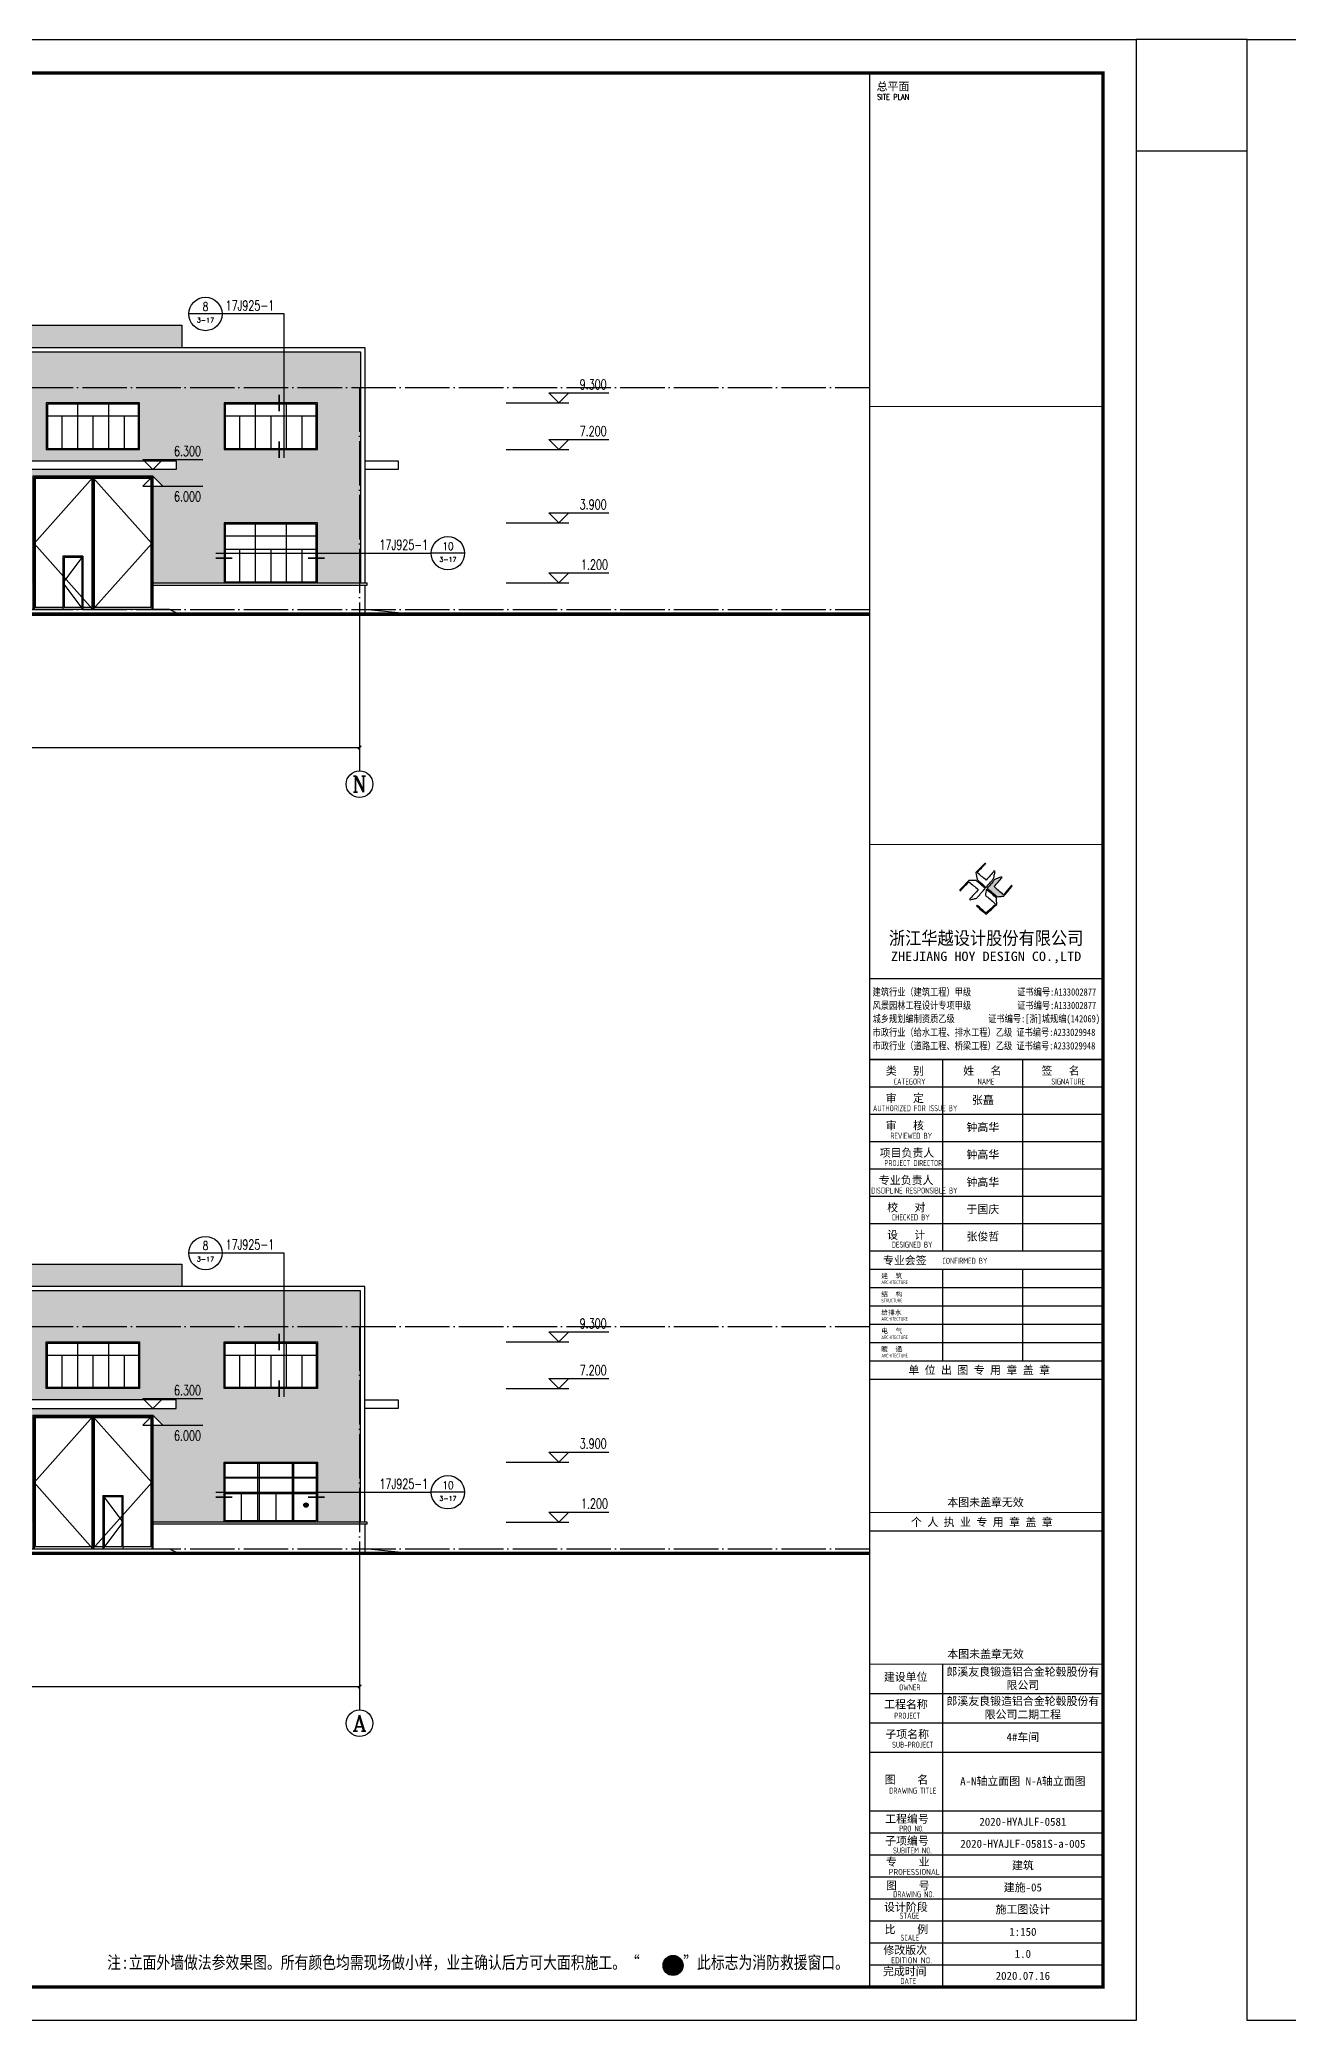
# Model space of a CAD drawing. Extents: x 14586673 to 15379323, y -344170 to -118775.
# Drawn here: x 15067673 to 15123873, y -270620 to -181520 of the extents above; entities that cross this region are included whole.
import ezdxf
from ezdxf.enums import TextEntityAlignment as Align

# ---------------------------------------------------------------- set-up
doc = ezdxf.new("R2010")
doc.units = 0
doc.header["$LTSCALE"] = 1000
doc.header["$MEASUREMENT"] = 0
doc.linetypes.add('DOTE', pattern=[2.42, 2, -0.2, 0.02, -0.2])
for name, color, linetype in [('AXIS', 3, 'Continuous'), ('AXIS_TEXT', 7, 'Continuous'), ('DIM_IDEN', 3, 'Continuous'), ('DOTE', 1, 'DOTE'), ('PUB_DIM', 3, 'Continuous'), ('PUB_TEXT', 7, 'Continuous'), ('PUB_TITLE', 4, 'Continuous'), ('TK', 4, 'Continuous'), ('WINDOW', 4, 'Continuous'), ('填充', 251, 'Continuous')]:
    doc.layers.add(name, color=color, linetype=linetype)
doc.styles.add('-宋体', font='', dxfattribs={"width": 0.8})
doc.styles.add('_TCH_AXIS', font='COMPLEX', dxfattribs={"bigfont": 'GBCBIG'})
doc.styles.add('_TCH_DIM', font='SIMPLEX', dxfattribs={"bigfont": 'GBCBIG'})
doc.styles.add('_TCH_DIM_T3', font='SIMPLEX', dxfattribs={"width": 0.705882, "bigfont": 'GBCBIG'})
doc.styles.add('_TCH_LABEL', font='COMPLEX', dxfattribs={"bigfont": 'GBCBIG'})
doc.styles.add('COMPLEX', font='COMPLEX')
doc.styles.add('HT', font='simhei.ttf', dxfattribs={"width": 0.8})
doc.styles.add('ROMANS', font='romans', dxfattribs={"width": 0.65, "height": 231.275})
doc.styles.add('TSSD_REIN', font='tssdeng.shx', dxfattribs={"width": 0.7, "bigfont": 'tssdchn.shx'})
doc.styles.add('图签宋体', font='', dxfattribs={"height": 300})
doc.styles.add('图签黑体', font='simhei.ttf', dxfattribs={"height": 550})
doc.styles.add('宋体', font='', dxfattribs={"width": 0.8})
doc.styles.get('-宋体').set_extended_font_data('SimSun')
doc.styles.get('图签宋体').set_extended_font_data('NSimSun')
doc.styles.get('宋体').set_extended_font_data('SimSun')
doc.dimstyles.new('_TCH_ARCH&&150', dxfattribs={"dimtxt": 446.25, "dimasz": 150, "dimexe": 375, "dimexo": 450, "dimgap": 189.375, "dimtad": 1, "dimdec": 0, "dimzin": 0, "dimdsep": 46, "dimtxsty": '_TCH_DIM_T3', "dimblk": 'ARCHTICK', "dimcen": 0.09, "dimclrt": 7, "dimazin": 2, "dimtfac": 1, "dimtdec": 0, "dimtix": 1, "dimtmove": 2, "dimatfit": 3, "dimfxl": 0, "dimtolj": 1, "dimtzin": 0, "dimarcsym": 0})

# ---------------------------------------------------------------- blocks, each defined once
blk = doc.blocks.new('222222')
blk.add_lwpolyline([(-4200, 0), (0, 0), (0, -2100), (-4200, -2100)], close=True)
at = {"layer": 'WINDOW'}
for p, q in [((-4150, -600), (-50, -600)), ((-3500, -600), (-3500, -2050)), ((-2800, -50), (-2800, -2050)), ((-2100, -600), (-2100, -2050)), ((-1400, -50), (-1400, -2050)), ((-700, -600), (-700, -2050))]:
    blk.add_line(p, q, dxfattribs=at)
blk.add_lwpolyline([(-4150, -50), (-50, -50), (-50, -2050), (-4150, -2050)], close=True, dxfattribs=at)
blk = doc.blocks.new('1111')
blk.add_lwpolyline([(-4200, 0), (0, 0), (0, -2700), (-4200, -2700)], close=True)
at = {"layer": 'WINDOW'}
for p, q in [((-4150, -600), (-50, -600)), ((-2800, -50), (-2800, -2650)), ((-1400, -50), (-1400, -2650)), ((-4150, -1200), (-50, -1200)), ((-3500, -1200), (-3500, -2650)), ((-2100, -1200), (-2100, -2650)), ((-700, -1200), (-700, -2650))]:
    blk.add_line(p, q, dxfattribs=at)
blk.add_lwpolyline([(-4150, -50), (-50, -50), (-50, -2650), (-4150, -2650)], close=True, dxfattribs=at)
blk = doc.blocks.new('A$C6FA958B4')
for p, q in [((-474, 38771), (4926, 38771)), ((-474, 38771), (-474, 32771)), ((4926, 38771), (4926, 32771))]:
    blk.add_line(p, q)
at = {"color": 4}
for p, q in [((-424, 38721), (4876, 38721)), ((-424, 38721), (-424, 32771)), ((-374, 38671), (2176, 38671)), ((-374, 38671), (-374, 32871)), ((2176, 38671), (2176, 32871)), ((2226, 38721), (2226, 32771)), ((2276, 38671), (2276, 35171)), ((2276, 38671), (4826, 38671)), ((4826, 38671), (4826, 32871)), ((4876, 38721), (4876, 32771)), ((2276, 35171), (2276, 32871)), ((2676, 35171), (3576, 35171)), ((2676, 35171), (2676, 32771)), ((2726, 35121), (3526, 35121)), ((2726, 35121), (2726, 32871)), ((3526, 35121), (3526, 32871)), ((3576, 35171), (3576, 32771)), ((-1224, 32771), (5676, 32771)), ((-374, 32871), (2176, 32871)), ((2276, 32871), (2676, 32871)), ((2726, 32871), (3226, 32871)), ((3226, 32871), (3526, 32871)), ((3576, 32871), (4826, 32871))]:
    blk.add_line(p, q, dxfattribs=at)
at = {"ltscale": 0.5}
blk.add_lwpolyline([(-1524, 39071), (5976, 39071), (5976, 39471), (-1524, 39471)], close=True, dxfattribs=at)
at = {"color": 4}
for points in [[(2226, 38721), (-424, 35746), (2226, 32771), (4876, 35746), (2226, 38721)], [(2676, 35171), (3576, 33971), (2676, 32771)]]:
    blk.add_lwpolyline(points, dxfattribs=at)
blk.add_lwpolyline([(-1524, 32621), (-1224, 32771), (5676, 32771), (5976, 32621)])
blk = doc.blocks.new('A$C053D6479')
at = {"layer": 'PUB_TITLE'}
h = blk.add_hatch(color=256, dxfattribs=at)
h.dxf.hatch_style = 1
edge = h.paths.add_edge_path()
edge.add_spline(control_points=[(1026, 827), (1105, 920), (1188, 1008), (1266, 1102)], knot_values=[13, 13, 13, 13, 14, 14, 14, 14], degree=3, periodic=0)
edge.add_spline(control_points=[(1266, 1102), (1258, 1111), (1249, 1119), (1239, 1116)], knot_values=[12, 12, 12, 12, 13, 13, 13, 13], degree=3, periodic=0)
edge.add_spline(control_points=[(1239, 1116), (1210, 1107), (1179, 1092), (1144, 1077)], knot_values=[11, 11, 11, 11, 12, 12, 12, 12], degree=3, periodic=0)
edge.add_spline(control_points=[(1144, 1077), (1109, 1063), (1069, 1053), (1047, 1038)], knot_values=[10, 10, 10, 10, 11, 11, 11, 11], degree=3, periodic=0)
edge.add_spline(control_points=[(1047, 1038), (1028, 1026), (1007, 992), (991, 972)], knot_values=[9, 9, 9, 9, 10, 10, 10, 10], degree=3, periodic=0)
edge.add_spline(control_points=[(991, 972), (942, 913), (899, 868), (849, 810)], knot_values=[8, 8, 8, 8, 9, 9, 9, 9], degree=3, periodic=0)
edge.add_spline(control_points=[(849, 810), (842, 801), (822, 776), (822, 775)], knot_values=[7, 7, 7, 7, 8, 8, 8, 8], degree=3, periodic=0)
edge.add_spline(control_points=[(822, 775), (823, 771), (848, 752), (859, 744)], knot_values=[6, 6, 6, 6, 7, 7, 7, 7], degree=3, periodic=0)
edge.add_spline(control_points=[(859, 744), (949, 670), (1035, 592), (1122, 521)], knot_values=[5, 5, 5, 5, 6, 6, 6, 6], degree=3, periodic=0)
edge.add_spline(control_points=[(1122, 521), (1153, 527), (1185, 530), (1217, 533)], knot_values=[4, 4, 4, 4, 5, 5, 5, 5], degree=3, periodic=0)
edge.add_spline(control_points=[(1217, 533), (1246, 535), (1293, 532), (1316, 542)], knot_values=[3, 3, 3, 3, 4, 4, 4, 4], degree=3, periodic=0)
edge.add_spline(control_points=[(1316, 542), (1327, 547), (1338, 565), (1349, 579)], knot_values=[2, 2, 2, 2, 3, 3, 3, 3], degree=3, periodic=0)
edge.add_spline(control_points=[(1349, 579), (1423, 670), (1507, 759), (1572, 848)], knot_values=[1, 1, 1, 1, 2, 2, 2, 2], degree=3, periodic=0)
edge.add_spline(control_points=[(1572, 848), (1564, 852), (1561, 861), (1551, 862)], knot_values=[0, 0, 0, 0, 1, 1, 1, 1], degree=3, periodic=0)
edge.add_spline(control_points=[(1551, 862), (1469, 769), (1393, 671), (1310, 579)], knot_values=[15, 15, 15, 15, 16, 16, 16, 16], degree=3, periodic=0)
edge.add_spline(control_points=[(1310, 579), (1216, 662), (1118, 742), (1026, 827)], knot_values=[14, 14, 14, 14, 15, 15, 15, 15], degree=3, periodic=0)
at = {"layer": 'TK'}
for points, knots in [([(1031, 1298), (1066, 1286), (1054, 1262), (1045, 1224), (1036, 1188), (1031, 1158), (1024, 1121), (1020, 1104), (1017, 1085), (1012, 1071), (1004, 1052), (976, 1026), (956, 1003), (906, 946), (866, 899), (814, 839), (806, 829), (789, 806), (787, 806), (777, 804), (728, 856), (719, 864), (651, 922), (580, 978), (514, 1036), (509, 1106), (488, 1176), (479, 1247), (570, 1343), (663, 1436), (758, 1526), (764, 1523), (768, 1518), (774, 1515), (693, 1422), (599, 1343), (520, 1249), (607, 1171), (698, 1096), (789, 1021), (874, 1109), (950, 1206), (1031, 1298)], [0, 0, 0, 0, 1, 1, 1, 2, 2, 2, 3, 3, 3, 4, 4, 4, 5, 5, 5, 6, 6, 6, 7, 7, 7, 8, 8, 8, 9, 9, 9, 10, 10, 10, 11, 11, 11, 12, 12, 12, 13, 13, 13, 14, 14, 14, 14]), ([(555, 949), (624, 891), (699, 833), (760, 773), (689, 691), (614, 604), (539, 517), (529, 505), (516, 487), (506, 482), (492, 475), (469, 472), (452, 467), (416, 456), (383, 448), (342, 438), (323, 433), (297, 422), (293, 440), (291, 452), (313, 470), (322, 480), (400, 566), (477, 652), (553, 736), (460, 815), (366, 894), (270, 970), (183, 883), (101, 791), (16, 703), (-18, 714), (9, 735), (28, 755), (103, 838), (192, 930), (266, 1005), (319, 1009), (387, 1005), (442, 1007), (456, 1008), (472, 1011), (485, 1007), (507, 1000), (534, 967), (555, 949)], [0, 0, 0, 0, 1, 1, 1, 2, 2, 2, 3, 3, 3, 4, 4, 4, 5, 5, 5, 6, 6, 6, 7, 7, 7, 8, 8, 8, 9, 9, 9, 10, 10, 10, 11, 11, 11, 12, 12, 12, 13, 13, 13, 14, 14, 14, 15, 15, 15, 15]), ([(1097, 490), (1100, 425), (1106, 361), (1107, 294), (1018, 207), (925, 121), (830, 33), (818, 21), (800, 0), (787, 0), (768, -1), (725, 49), (712, 60), (662, 103), (616, 143), (568, 186), (545, 207), (518, 224), (499, 250), (501, 259), (511, 261), (516, 267), (609, 192), (696, 111), (785, 33), (883, 118), (977, 208), (1070, 298), (992, 373), (892, 456), (803, 534), (791, 544), (768, 561), (766, 569), (761, 588), (776, 634), (780, 655), (785, 690), (788, 721), (795, 746), (897, 661), (998, 576), (1097, 490)], [0, 0, 0, 0, 1, 1, 1, 2, 2, 2, 3, 3, 3, 4, 4, 4, 5, 5, 5, 6, 6, 6, 7, 7, 7, 8, 8, 8, 9, 9, 9, 10, 10, 10, 11, 11, 11, 12, 12, 12, 13, 13, 13, 14, 14, 14, 14]), ([(1551, 862), (1561, 861), (1564, 852), (1572, 848), (1507, 759), (1423, 670), (1349, 579), (1338, 565), (1327, 547), (1316, 542), (1293, 532), (1246, 535), (1217, 533), (1185, 530), (1153, 527), (1122, 521), (1035, 592), (949, 670), (859, 744), (848, 752), (823, 771), (822, 775), (822, 776), (842, 801), (849, 810), (899, 868), (942, 913), (991, 972), (1007, 992), (1028, 1026), (1047, 1038), (1069, 1053), (1109, 1063), (1144, 1077), (1179, 1092), (1210, 1107), (1239, 1116), (1249, 1119), (1258, 1111), (1266, 1102), (1188, 1008), (1105, 920), (1026, 827), (1118, 742), (1216, 662), (1310, 579), (1393, 671), (1469, 769), (1551, 862)], [0, 0, 0, 0, 1, 1, 1, 2, 2, 2, 3, 3, 3, 4, 4, 4, 5, 5, 5, 6, 6, 6, 7, 7, 7, 8, 8, 8, 9, 9, 9, 10, 10, 10, 11, 11, 11, 12, 12, 12, 13, 13, 13, 14, 14, 14, 15, 15, 15, 16, 16, 16, 16])]:
    blk.add_open_spline(points, degree=3, knots=knots, dxfattribs=at)
blk = doc.blocks.new('GeYuanFrame_01458721', base_point=(20.09, 4.53))
at = {"layer": 'PUB_TITLE'}
for points in [[(1013.09, 235.33), (1013.09, 292.73)], [(1037.09, 235.33), (1037.09, 292.73)], [(1013.09, 202.33), (1013.09, 229.83)], [(1037.09, 202.33), (1037.09, 229.83)], [(1013.09, 14.53), (1013.09, 111.33)]]:
    blk.add_lwpolyline(points, dxfattribs=at)
at = {"layer": 'TK'}
for p, q in [((991.09, 316.93), (1061.09, 316.93)), ((991.09, 284.53), (1061.09, 284.53)), ((991.09, 276.33), (1061.09, 276.33)), ((991.09, 268.13), (1061.09, 268.13)), ((991.09, 259.93), (1061.09, 259.93)), ((991.09, 251.73), (1061.09, 251.73)), ((991.09, 243.53), (1061.09, 243.53)), ((991.09, 235.33), (1061.09, 235.33)), ((991.09, 235.33), (1061.09, 235.33)), ((991.09, 102.53), (1061.09, 102.53)), ((991.09, 93.73), (1061.09, 93.73)), ((991.09, 84.93), (1013.09, 84.93)), ((991.09, 84.93), (1061.09, 84.93)), ((991.09, 67.37), (1061.09, 67.37)), ((991.09, 67.33), (1061.09, 67.33)), ((991.09, 60.77), (1061.09, 60.77)), ((991.09, 54.17), (1061.09, 54.17)), ((991.09, 47.57), (1061.09, 47.57)), ((991.09, 40.97), (1061.09, 40.97)), ((991.09, 34.37), (1061.09, 34.37)), ((991.09, 27.77), (1061.09, 27.77)), ((991.09, 21.17), (1061.09, 21.17)), ((991.09, 14.53), (1061.09, 14.53))]:
    blk.add_line(p, q, dxfattribs=at)
blk.add_lwpolyline([(20.09, 4.53), (20.09, 598.53), (1071.09, 598.53), (1071.09, 4.53)], close=True, dxfattribs=at)
at = {"layer": 'TK', "const_width": 1}
blk.add_lwpolyline([(45.09, 588.53), (1061.09, 588.53), (1061.09, 14.53), (45.09, 14.53)], close=True, dxfattribs=at)
at = {"layer": 'TK'}
for points, const_width in [([(991.09, 588.53), (991.09, 14.53)], 0.4), ([(991.09, 488.5), (1061.09, 488.5)], 0.35), ([(991.09, 357.14), (1061.09, 357.14)], 0.35), ([(991.09, 292.73), (1061.09, 292.73)], 0.35), ([(991.09, 292.73), (1061.09, 292.73)], 0.35), ([(991.09, 235.33), (1061.09, 235.33)], 0.35), ([(991.09, 202.33), (1061.09, 202.33)], 0.35), ([(991.09, 156.83), (1061.09, 156.83)], 0.35), ([(991.09, 111.33), (1061.09, 111.33)], 0.35), ([(991.09, 67.37), (1061.09, 67.37)], 0.35)]:
    blk.add_lwpolyline(points, dxfattribs=dict(at, const_width=const_width))
for points in [[(991.09, 292.73), (1061.09, 292.73)], [(991.09, 235.33), (1061.09, 235.33)], [(991.09, 229.83), (1061.09, 229.83)], [(991.09, 224.33), (1061.09, 224.33)], [(991.09, 218.83), (1061.09, 218.83)], [(991.09, 213.33), (1061.09, 213.33)], [(991.09, 207.83), (1061.09, 207.83)], [(991.09, 202.33), (1061.09, 202.33)], [(991.09, 196.83), (1061.09, 196.83)], [(991.09, 151.33), (1061.09, 151.33)]]:
    blk.add_lwpolyline(points, dxfattribs=at)
at = {"layer": 'PUB_TITLE', "xscale": 0.01000000000021828, "yscale": 0.01000000000021828, "zscale": 0.01}
blk.add_blockref('A$C053D6479', (1018.19, 336.27), dxfattribs=at)
at = {"layer": 'TK', "style": '图签宋体'}
for s, height, p in [('总平面', 2.4, (993.23, 583.28)), ('类   别', 2.4, (995.97, 288.09)), ('姓   名', 2.4, (1019.2, 288.09)), ('签   名', 2.4, (1042.68, 288.09)), ('审   定', 2.4, (995.97, 279.89)), ('审   核', 2.4, (995.97, 271.69)), ('项目负责人', 2.4, (994.13, 263.49)), ('专业负责人', 2.4, (993.89, 255.29)), ('校   对', 2.4, (996.38, 247.09)), ('设   计', 2.4, (996.36, 238.89)), ('专业会签', 2.4, (995.12, 231.24)), ('建  筑', 1.44, (994.61, 227.11)), ('结  构', 1.44, (994.61, 221.61)), ('给排水', 1.44, (994.61, 216.11)), ('电  气', 1.44, (994.61, 210.61)), ('暖  通', 1.44, (994.61, 205.11)), ('单 位 出 图 专 用 章 盖 章', 2.4, (1002.72, 198.35)), ('本图未盖章无效', 2.4, (1014.43, 158.7)), ('个 人 执 业 专 用 章 盖 章', 2.4, (1003.52, 152.77)), ('本图未盖章无效', 2.4, (1014.43, 113.2)), ('建设单位', 2.4, (995.39, 106.33)), ('工程名称', 2.4, (995.47, 98.12)), ('子项名称', 2.4, (995.85, 89.14)), ('图    名', 2.4, (995.63, 75.5)), ('工程编号', 2.4, (995.77, 63.77)), ('子项编号', 2.4, (995.77, 57.19)), ('专    业', 2.4, (996.01, 50.88)), ('图    号', 2.4, (996.02, 43.77)), ('设计阶段', 2.4, (995.45, 37.32)), ('比    例', 2.4, (995.59, 30.63)), ('修改版次', 2.4, (995.24, 24.41)), ('完成时间', 2.4, (995.11, 18.02))]:
    blk.add_text(s, height=height, dxfattribs=at).set_placement(p)
at = {"layer": 'TK'}
for s, height, style, width, p in [('SITE PLAN', 1.697, 'ROMANS', 0.76, (993.35, 580.49)), ('建筑行业（建筑工程）甲级           证书编号:A133002877', 2.2, '-宋体', 0.8, (992, 311.83)), ('风景园林工程设计专项甲级           证书编号:A133002877', 2.2, '-宋体', 0.8, (992, 307.81)), ('城乡规划编制资质乙级        证书编号:[浙]城规编(142069)', 2.2, '-宋体', 0.8, (992, 303.82)), ('市政行业（给水工程、排水工程）乙级 证书编号:A233029948', 2.2, '-宋体', 0.8, (992, 299.74)), ('市政行业（道路工程、桥梁工程）乙级 证书编号:A233029948', 2.2, '-宋体', 0.8, (992, 295.69)), ('CATEGORY', 1.8, 'TSSD_REIN', 0.7, (998.32, 285.17)), ('NAME', 1.8, 'TSSD_REIN', 0.7, (1023.51, 285.17)), ('SIGNATURE', 1.8, 'TSSD_REIN', 0.7, (1045.66, 285.17)), ('AUTHORIZED FOR ISSUE BY', 1.8, 'TSSD_REIN', 0.7, (992.12, 277.17)), ('REVIEWED BY', 1.8, 'TSSD_REIN', 0.7, (997.36, 268.91)), ('PROJECT DIRECTOR', 1.8, 'TSSD_REIN', 0.7, (995.55, 260.74)), ('DISCIPLINE RESPONSIBLE BY', 1.8, 'TSSD_REIN', 0.7, (991.57, 252.48)), ('CHECKED BY', 1.8, 'TSSD_REIN', 0.7, (997.75, 244.44)), ('DESIGNED BY', 1.8, 'TSSD_REIN', 0.7, (997.76, 236.27)), ('CONFIRMED BY', 1.8, 'TSSD_REIN', 0.7, (1012.94, 231.42)), ('ARCHITECTURE', 1.08, 'TSSD_REIN', 0.7, (994.65, 225.34)), ('STRUCTURE', 1.08, 'TSSD_REIN', 0.7, (994.65, 219.84)), ('ARCHITECTURE', 1.08, 'TSSD_REIN', 0.7, (994.65, 214.34)), ('ARCHITECTURE', 1.08, 'TSSD_REIN', 0.7, (994.65, 208.84)), ('ARCHITECTURE', 1.08, 'TSSD_REIN', 0.7, (994.65, 203.34)), ('OWNER', 1.8, 'TSSD_REIN', 0.7, (999.98, 103.48)), ('PROJECT', 1.8, 'TSSD_REIN', 0.7, (998.52, 95.02)), ('SUB-PROJECT', 1.8, 'TSSD_REIN', 0.7, (997.86, 86.3)), ('DRAWING TITLE', 1.8, 'TSSD_REIN', 0.7, (996.97, 72.53)), ('PRO N0.', 1.8, 'TSSD_REIN', 0.7, (1000.01, 61.15)), ('SUBITEM NO.', 1.8, 'TSSD_REIN', 0.7, (998.15, 54.58)), ('PROFESSIONAL', 1.8, 'TSSD_REIN', 0.8, (996.88, 48.15)), ('DRAWING NO.', 1.8, 'TSSD_REIN', 0.7, (998.19, 41.45)), ('STAGE', 1.8, 'TSSD_REIN', 0.7, (1000.09, 35.03)), ('SCALE', 1.8, 'TSSD_REIN', 0.7, (1000.38, 28.42)), ('EDITION NO.', 1.8, 'TSSD_REIN', 0.8, (997.53, 21.64)), ('DATE', 1.8, 'TSSD_REIN', 0.7, (1000.33, 15.45))]:
    blk.add_text(s, height=height, dxfattribs=dict(at, style=style, width=width)).set_placement(p)
for s, height, style, width, p in [('浙江华越设计股份有限公司', 3.96, 'HT', 0.9, (1026.07, 329.16)), ('ZHEJIANG HOY DESIGN CO.,LTD', 2.8, '图签黑体', 1.11, (1026.06, 323.29))]:
    blk.add_text(s, height=height, dxfattribs=dict(at, style=style, width=width)).set_placement(p, align=Align.MIDDLE)
at = {"layer": 'TK', "char_height": 2.4, "attachment_point": 5, "style": '图签宋体'}
for s, insert, width in [('张矗', (1025.09, 280.4), 24), ('钟高华', (1025.09, 272.23), 24), ('钟高华', (1025.09, 264.03), 24), ('钟高华', (1025.09, 255.76), 24), ('于国庆', (1025.09, 247.63), 24), ('张俊哲', (1025.09, 239.43), 24), ('郎溪友良锻造铝合金轮毂股份有限公司', (1037.09, 106.93), 48), ('郎溪友良锻造铝合金轮毂股份有限公司二期工程', (1037.09, 98.13), 48), ('4#车间', (1037.09, 89.33), 48), ('A-N轴立面图 N-A轴立面图', (1037.09, 76.13), 48), ('2020-HYAJLF-0581', (1037.09, 64.07), 48), ('2020-HYAJLF-0581S-a-005', (1037.09, 57.47), 48), ('建筑', (1037.09, 50.87), 48), ('建施-05', (1037.09, 44.27), 48), ('施工图设计', (1037.09, 37.67), 48), ('1:150', (1037.09, 31.07), 48), ('1.0', (1037.09, 24.47), 48), ('2020.07.16', (1037.09, 17.88), 48)]:
    blk.add_mtext(s, dxfattribs=dict(at, insert=insert, width=width))
blk = doc.blocks.new('GeYuanFrame_66566547', base_point=(20.09, 4.53))
at = {"layer": 'TK'}
blk.add_lwpolyline([(20.09, 4.53), (20.09, 598.53), (861.09, 598.53), (861.09, 4.53)], close=True, dxfattribs=at)
blk = doc.blocks.new('_AXISO')
blk.add_circle((0, 0), 0.5)
at = {"layer": 'AXIS_TEXT', "style": 'COMPLEX', "width": 1.041667}
blk.add_attdef('A', text='', height=0.56, dxfattribs=at).set_placement((-0.25, -0.28), (0.25, -0.28), align=Align.FIT)
blk = doc.blocks.new('_ArchTick')
at = {"color": 0, "linetype": 'ByBlock', "const_width": 0.4}
blk.add_lwpolyline([(-0.5, -0.5), (0.5, 0.5)], dxfattribs=at)
blk = doc.blocks.new('*D79')
at = {"layer": 'AXIS', "color": 0, "lineweight": -2}
for p, q in [((14986073, -208863), (14986073, -213738)), ((15082073, -208863), (15082073, -213738)), ((14986073, -213363), (15082073, -213363))]:
    blk.add_line(p, q, dxfattribs=at)
at = {"layer": 'Defpoints', "color": 0}
for p in [(14986073, -208413), (15082073, -208413), (15082073, -213363)]:
    blk.add_point(p, dxfattribs=at)
at = {"layer": 'AXIS', "color": 0, "lineweight": -2, "xscale": 150, "yscale": 150, "zscale": 150, "rotation": 180}
blk.add_blockref('_ArchTick', (14986073, -213363), dxfattribs=at)
at = {"layer": 'AXIS', "color": 0, "lineweight": -2, "xscale": 150, "yscale": 150, "zscale": 150}
blk.add_blockref('_ArchTick', (15082073, -213363), dxfattribs=at)
at = {"layer": 'AXIS', "color": 7, "insert": (15034073, -212950), "char_height": 446.2, "attachment_point": 5, "style": '_TCH_DIM_T3'}
blk.add_mtext('\\A1;96000', dxfattribs=at)
blk = doc.blocks.new('*D106')
at = {"layer": 'AXIS', "color": 0, "lineweight": -2}
for p, q in [((14986073, -251103), (14986073, -255978)), ((15082073, -251103), (15082073, -255978)), ((14986073, -255603), (15082073, -255603))]:
    blk.add_line(p, q, dxfattribs=at)
at = {"layer": 'Defpoints', "color": 0}
for p in [(14986073, -250653), (15082073, -250653), (15082073, -255603)]:
    blk.add_point(p, dxfattribs=at)
at = {"layer": 'AXIS', "color": 0, "lineweight": -2, "xscale": 150, "yscale": 150, "zscale": 150, "rotation": 180}
blk.add_blockref('_ArchTick', (14986073, -255603), dxfattribs=at)
at = {"layer": 'AXIS', "color": 0, "lineweight": -2, "xscale": 150, "yscale": 150, "zscale": 150}
blk.add_blockref('_ArchTick', (15082073, -255603), dxfattribs=at)
at = {"layer": 'AXIS', "color": 7, "insert": (15034073, -255191), "char_height": 446.2, "attachment_point": 5, "style": '_TCH_DIM_T3'}
blk.add_mtext('\\A1;96000', dxfattribs=at)

msp = doc.modelspace()

# ---------------------------------------------------------------- hatches: boundary and pattern name
for points in [[(15079760.1, -247440.9, 1), (15079560.1, -247440.9, 1)], [(15095730.6, -268149.3, 1), (15096630.6, -268149.3, 1)]]:
    msp.add_hatch(color=1).paths.add_polyline_path(points)
at = {"layer": '填充'}
h = msp.add_hatch(dxfattribs=at)
h.set_pattern_fill('ANSI33,_O', color=251, scale=200, angle=45)
h.set_pattern_definition([(90, (15081495.66, -205258.26), (-635, 6e-14), []), (90, (15081813.16, -204940.76), (-635, 6e-14), [317.5, -158.75])])
h.paths.add_polyline_path([(15082072.6, -204626.1), (15080172.6, -204626.1), (15080172.6, -205962.6), (15082072.6, -205962.6)], flags=17)
h.paths.add_polyline_path([(15082112.6, -204626.1), (15082072.6, -204626.1), (15082072.6, -205962.6), (15082112.6, -205962.6)], flags=17)
h.paths.add_polyline_path([(15082112.6, -195562.6), (15078680, -195562.6), (15078680, -197862.6), (15080172.6, -197862.6), (15080172.6, -199962.6), (15075972.6, -199962.6), (15075972.6, -197862.6), (15078680, -197862.6), (15078680, -195562.6), (14986032.6, -195562.6), (14986032.6, -205962.6), (14987972.6, -205962.6), (14987972.6, -203262.6), (14992172.6, -203262.6), (14992172.6, -205962.6), (14995372.6, -205962.6), (14995372.6, -201162.6), (15000772.6, -201162.6), (15001222.6, -201612.6), (15000772.6, -201612.6), (15000772.6, -205962.6), (15003972.6, -205962.6), (15003972.6, -203262.6), (15008172.6, -203262.6), (15008172.6, -205962.6), (15011972.6, -205962.6), (15011972.6, -203262.6), (15016172.6, -203262.6), (15016172.6, -205962.6), (15019972.6, -205962.6), (15019972.6, -203262.6), (15024172.6, -203262.6), (15024172.6, -205962.6), (15027372.6, -205962.6), (15027372.6, -201162.6), (15032772.6, -201162.6), (15033222.6, -201612.6), (15032772.6, -201612.6), (15032772.6, -205962.6), (15035972.6, -205962.6), (15035972.6, -203262.6), (15040172.6, -203262.6), (15040172.6, -205962.6), (15043972.6, -205962.6), (15043972.6, -203262.6), (15048172.6, -203262.6), (15048172.6, -205962.6), (15051972.6, -205962.6), (15051972.6, -203262.6), (15056172.6, -203262.6), (15056172.6, -205962.6), (15059972.6, -205962.6), (15059972.6, -203262.6), (15064172.6, -203262.6), (15064172.6, -205962.6), (15067372.6, -205962.6), (15067372.6, -201162.6), (15072772.6, -201162.6), (15073222.6, -201612.6), (15072772.6, -201612.6), (15072772.6, -205962.6), (15075972.6, -205962.6), (15075972.6, -203262.6), (15080172.6, -203262.6), (15080172.6, -204626.1), (15082112.6, -204626.1)])
h.paths.add_polyline_path([(15040172.6, -199962.6), (15035972.6, -199962.6), (15035972.6, -197862.6), (15040172.6, -197862.6)], flags=16)
h.paths.add_polyline_path([(15040122.6, -199912.6), (15036022.6, -199912.6), (15036022.6, -197912.6), (15040122.6, -197912.6)], flags=0)
h.paths.add_polyline_path([(15041680.6, -197792.6, -1), (15041680.6, -197732.6, -1)], flags=16)
h.paths.add_polyline_path([(15043972.6, -199962.6), (15043972.6, -197862.6), (15048172.6, -197862.6), (15048172.6, -199962.6)], flags=16)
h.paths.add_polyline_path([(15044022.6, -199912.6), (15044022.6, -197912.6), (15048122.6, -197912.6), (15048122.6, -199912.6)], flags=0)
h.paths.add_polyline_path([(15033222.6, -200412.6), (15033172.6, -200462.6), (15033822.6, -200462.6), (15033822.6, -200862.6), (15026322.6, -200862.6), (15026322.6, -200462.6), (15032372.6, -200462.6), (15032322.6, -200412.6)], flags=16)
h.paths.add_polyline_path([(15032172.6, -199962.6), (15027972.6, -199962.6), (15027972.6, -197862.6), (15032172.6, -197862.6)], flags=16)
h.paths.add_polyline_path([(15032122.6, -199912.6), (15028022.6, -199912.6), (15028022.6, -197912.6), (15032122.6, -197912.6)], flags=0)
h.paths.add_polyline_path([(15051972.6, -199962.6), (15051972.6, -197862.6), (15056172.6, -197862.6), (15056172.6, -199962.6)], flags=16)
h.paths.add_polyline_path([(15052022.6, -199912.6), (15052022.6, -197912.6), (15056122.6, -197912.6), (15056122.6, -199912.6)], flags=0)
h.paths.add_polyline_path([(15024172.6, -199962.6), (15019972.6, -199962.6), (15019972.6, -197862.6), (15024172.6, -197862.6)], flags=16)
h.paths.add_polyline_path([(15024122.6, -199912.6), (15020022.6, -199912.6), (15020022.6, -197912.6), (15024122.6, -197912.6)], flags=0)
h.paths.add_polyline_path([(15059972.6, -199962.6), (15059972.6, -197862.6), (15064172.6, -197862.6), (15064172.6, -199962.6)], flags=16)
h.paths.add_polyline_path([(15060022.6, -199912.6), (15060022.6, -197912.6), (15064122.6, -197912.6), (15064122.6, -199912.6)], flags=0)
h.paths.add_polyline_path([(15016172.6, -199962.6), (15011972.6, -199962.6), (15011972.6, -197862.6), (15016172.6, -197862.6)], flags=16)
h.paths.add_polyline_path([(15016122.6, -199912.6), (15012022.6, -199912.6), (15012022.6, -197912.6), (15016122.6, -197912.6)], flags=0)
h.paths.add_polyline_path([(15066322.6, -200862.6), (15066322.6, -200462.6), (15072372.6, -200462.6), (15072322.6, -200412.6), (15073222.6, -200412.6), (15073172.6, -200462.6), (15073822.6, -200462.6), (15073822.6, -200862.6)], flags=16)
h.paths.add_polyline_path([(15067972.6, -199962.6), (15067972.6, -197862.6), (15072172.6, -197862.6), (15072172.6, -199962.6)], flags=16)
h.paths.add_polyline_path([(15068022.6, -199912.6), (15068022.6, -197912.6), (15072122.6, -197912.6), (15072122.6, -199912.6)], flags=0)
h.paths.add_polyline_path([(15008172.6, -199962.6), (15003972.6, -199962.6), (15003972.6, -197862.6), (15008172.6, -197862.6)], flags=16)
h.paths.add_polyline_path([(15008122.6, -199912.6), (15004022.6, -199912.6), (15004022.6, -197912.6), (15008122.6, -197912.6)], flags=0)
h.paths.add_polyline_path([(15001222.6, -200412.6), (15001172.6, -200462.6), (15001822.6, -200462.6), (15001822.6, -200862.6), (14994322.6, -200862.6), (14994322.6, -200462.6), (15000372.6, -200462.6), (15000322.6, -200412.6)], flags=16)
h.paths.add_polyline_path([(15000172.6, -199962.6), (14995972.6, -199962.6), (14995972.6, -197862.6), (15000172.6, -197862.6)], flags=16)
h.paths.add_polyline_path([(15000122.6, -199912.6), (14996022.6, -199912.6), (14996022.6, -197912.6), (15000122.6, -197912.6)], flags=0)
h.paths.add_polyline_path([(14992172.6, -199962.6), (14987972.6, -199962.6), (14987972.6, -197862.6), (14992172.6, -197862.6)], flags=16)
h.paths.add_polyline_path([(14992122.6, -199912.6), (14988022.6, -199912.6), (14988022.6, -197912.6), (14992122.6, -197912.6)], flags=0)
h.paths.add_polyline_path([(15041680.6, -194362.6), (14994072.6, -194362.6), (14994072.6, -195362.6), (15041680.6, -195362.6)])
h.paths.add_polyline_path([(15074072.6, -194362.6), (15041680.6, -194362.6), (15041680.6, -195362.6), (15074072.6, -195362.6)])
h.paths.add_polyline_path([(15073606, -202406.7), (15075089.1, -202406.7), (15075089.1, -201737.3), (15073606, -201737.3)], flags=24)
h.paths.add_polyline_path([(15073606, -200366.7), (15075089.1, -200366.7), (15075089.1, -199697.3), (15073606, -199697.3)], flags=24)
h.paths.add_polyline_path([(15033606, -202406.7), (15035089.1, -202406.7), (15035089.1, -201737.3), (15033606, -201737.3)], flags=24)
h.paths.add_polyline_path([(15033606, -200366.7), (15035089.1, -200366.7), (15035089.1, -199697.3), (15033606, -199697.3)], flags=24)
h.paths.add_polyline_path([(15001606, -202406.7), (15003089.1, -202406.7), (15003089.1, -201737.3), (15001606, -201737.3)], flags=24)
h.paths.add_polyline_path([(15001606, -200366.7), (15003089.1, -200366.7), (15003089.1, -199697.3), (15001606, -199697.3)], flags=24)
h = msp.add_hatch(dxfattribs=at)
h.set_pattern_fill('ANSI33,_O', color=251, scale=200, angle=45)
h.set_pattern_definition([(90, (15081687.4, -247963.46), (-635, 6e-14), []), (90, (15082004.9, -247645.96), (-635, 6e-14), [317.5, -158.75])])
h.paths.add_polyline_path([(15082072.6, -246866.9), (15080172.6, -246866.9), (15080172.6, -248203.4), (15082072.6, -248203.4)], flags=17)
h.paths.add_polyline_path([(15082112.6, -246866.9), (15082072.6, -246866.9), (15082072.6, -248203.4), (15082112.6, -248203.4)], flags=17)
h.paths.add_polyline_path([(15067372.6, -243403.4), (15072772.6, -243403.4), (15073222.6, -243853.4), (15072772.6, -243853.4), (15072772.6, -248203.4), (15075972.6, -248203.4), (15075972.6, -245503.4), (15080172.6, -245503.4), (15080172.6, -246866.9), (15082112.6, -246866.9), (15082112.6, -237803.4), (15078680, -237803.4), (15078680, -240103.4), (15080172.6, -240103.4), (15080172.6, -242203.4), (15075972.6, -242203.4), (15075972.6, -240103.4), (15078680, -240103.4), (15078680, -237803.4), (14986032.6, -237803.4), (14986032.6, -248203.4), (14987972.6, -248203.4), (14987972.6, -245503.4), (14992172.6, -245503.4), (14992172.6, -248203.4), (14995372.6, -248203.4), (14995372.6, -243403.4), (15000772.6, -243403.4), (15001222.6, -243853.4), (15000772.6, -243853.4), (15000772.6, -248203.4), (15003972.6, -248203.4), (15003972.6, -245503.4), (15008172.6, -245503.4), (15008172.6, -248203.4), (15011972.6, -248203.4), (15011972.6, -245503.4), (15016172.6, -245503.4), (15016172.6, -248203.4), (15019972.6, -248203.4), (15019972.6, -245503.4), (15024172.6, -245503.4), (15024172.6, -248203.4), (15027972.6, -248203.4), (15027972.6, -245503.4), (15032172.6, -245503.4), (15032172.6, -248203.4), (15035372.6, -248203.4), (15035372.6, -243403.4), (15040772.6, -243403.4), (15041222.6, -243853.4), (15040772.6, -243853.4), (15040772.6, -248203.4), (15043972.6, -248203.4), (15043972.6, -245503.4), (15048172.6, -245503.4), (15048172.6, -248203.4), (15051972.6, -248203.4), (15051972.6, -245503.4), (15056172.6, -245503.4), (15056172.6, -248203.4), (15059972.6, -248203.4), (15059972.6, -245503.4), (15064172.6, -245503.4), (15064172.6, -248203.4), (15067372.6, -248203.4)])
h.paths.add_polyline_path([(15051972.6, -242203.4), (15051972.6, -240103.4), (15056172.6, -240103.4), (15056172.6, -242203.4)], flags=16)
h.paths.add_polyline_path([(15052022.6, -242153.4), (15052022.6, -240153.4), (15056122.6, -240153.4), (15056122.6, -242153.4)], flags=0)
h.paths.add_polyline_path([(15048172.6, -242203.4), (15043972.6, -242203.4), (15043972.6, -240103.4), (15048172.6, -240103.4)], flags=16)
h.paths.add_polyline_path([(15048122.6, -242153.4), (15044022.6, -242153.4), (15044022.6, -240153.4), (15048122.6, -240153.4)], flags=0)
h.paths.add_polyline_path([(15041822.6, -242653.4), (15041822.6, -243103.4), (15034322.6, -243103.4), (15034322.6, -242703.4), (15040372.6, -242703.4), (15040322.6, -242653.4)], flags=16)
h.paths.add_polyline_path([(15041680.6, -240033.4, -1), (15041680.6, -239973.4, -1)], flags=16)
h.paths.add_polyline_path([(15059972.6, -242203.4), (15059972.6, -240103.4), (15064172.6, -240103.4), (15064172.6, -242203.4)], flags=16)
h.paths.add_polyline_path([(15060022.6, -242153.4), (15060022.6, -240153.4), (15064122.6, -240153.4), (15064122.6, -242153.4)], flags=0)
h.paths.add_polyline_path([(15040172.6, -242203.4), (15035972.6, -242203.4), (15035972.6, -240103.4), (15040172.6, -240103.4)], flags=16)
h.paths.add_polyline_path([(15040122.6, -242153.4), (15036022.6, -242153.4), (15036022.6, -240153.4), (15040122.6, -240153.4)], flags=0)
h.paths.add_polyline_path([(15066322.6, -243103.4), (15066322.6, -242703.4), (15072372.6, -242703.4), (15072322.6, -242653.4), (15073822.6, -242653.4), (15073822.6, -243103.4)], flags=16)
h.paths.add_polyline_path([(15067972.6, -242203.4), (15067972.6, -240103.4), (15072172.6, -240103.4), (15072172.6, -242203.4)], flags=16)
h.paths.add_polyline_path([(15068022.6, -242153.4), (15068022.6, -240153.4), (15072122.6, -240153.4), (15072122.6, -242153.4)], flags=0)
h.paths.add_polyline_path([(15032172.6, -242203.4), (15027972.6, -242203.4), (15027972.6, -240103.4), (15032172.6, -240103.4)], flags=16)
h.paths.add_polyline_path([(15032122.6, -242153.4), (15028022.6, -242153.4), (15028022.6, -240153.4), (15032122.6, -240153.4)], flags=0)
h.paths.add_polyline_path([(15024172.6, -242203.4), (15019972.6, -242203.4), (15019972.6, -240103.4), (15024172.6, -240103.4)], flags=16)
h.paths.add_polyline_path([(15024122.6, -242153.4), (15020022.6, -242153.4), (15020022.6, -240153.4), (15024122.6, -240153.4)], flags=0)
h.paths.add_polyline_path([(15016172.6, -242203.4), (15011972.6, -242203.4), (15011972.6, -240103.4), (15016172.6, -240103.4)], flags=16)
h.paths.add_polyline_path([(15016122.6, -242153.4), (15012022.6, -242153.4), (15012022.6, -240153.4), (15016122.6, -240153.4)], flags=0)
h.paths.add_polyline_path([(15008172.6, -242203.4), (15003972.6, -242203.4), (15003972.6, -240103.4), (15008172.6, -240103.4)], flags=16)
h.paths.add_polyline_path([(15008122.6, -242153.4), (15004022.6, -242153.4), (15004022.6, -240153.4), (15008122.6, -240153.4)], flags=0)
h.paths.add_polyline_path([(15001822.6, -242653.4), (15001822.6, -243103.4), (14994322.6, -243103.4), (14994322.6, -242703.4), (15000372.6, -242703.4), (15000322.6, -242653.4)], flags=16)
h.paths.add_polyline_path([(15000172.6, -242203.4), (14995972.6, -242203.4), (14995972.6, -240103.4), (15000172.6, -240103.4)], flags=16)
h.paths.add_polyline_path([(15000122.6, -242153.4), (14996022.6, -242153.4), (14996022.6, -240153.4), (15000122.6, -240153.4)], flags=0)
h.paths.add_polyline_path([(14992172.6, -242203.4), (14987972.6, -242203.4), (14987972.6, -240103.4), (14992172.6, -240103.4)], flags=16)
h.paths.add_polyline_path([(14992122.6, -242153.4), (14988022.6, -242153.4), (14988022.6, -240153.4), (14992122.6, -240153.4)], flags=0)
h.paths.add_polyline_path([(15074072.6, -236603.4), (15041680.6, -236603.4), (15041680.6, -237603.4), (15074072.6, -237603.4)])
h.paths.add_polyline_path([(15041680.6, -236603.4), (14994072.6, -236603.4), (14994072.6, -237603.4), (15041680.6, -237603.4)])
h.paths.add_polyline_path([(15073606, -244647.5), (15075089.1, -244647.5), (15075089.1, -243978.1), (15073606, -243978.1)], flags=24)
h.paths.add_polyline_path([(15073606, -242607.5), (15075089.1, -242607.5), (15075089.1, -241938.1), (15073606, -241938.1)], flags=24)
h.paths.add_polyline_path([(15041606, -244647.5), (15043089.1, -244647.5), (15043089.1, -243978.1), (15041606, -243978.1)], flags=24)
h.paths.add_polyline_path([(15041606, -242607.5), (15043089.1, -242607.5), (15043089.1, -241938.1), (15041606, -241938.1)], flags=24)
h.paths.add_polyline_path([(15001606, -244647.5), (15003089.1, -244647.5), (15003089.1, -243978.1), (15001606, -243978.1)], flags=24)
h.paths.add_polyline_path([(15001606, -242607.5), (15003089.1, -242607.5), (15003089.1, -241938.1), (15001606, -241938.1)], flags=24)

# ---------------------------------------------------------------- linework, layer by layer
at = {"ltscale": 0.5}
for p, q in [((15072772.6, -205962.6), (15082412.6, -205962.6)), ((15072772.6, -206062.6), (15082412.6, -206062.6)), ((15082312.6, -206062.6), (15082312.6, -207312.6)), ((15082412.6, -206062.6), (15082412.6, -205962.6)), ((14963122.6, -207312.6), (15105022.6, -207312.6)), ((14963122.6, -207412.6), (15105022.6, -207412.6)), ((15083812.6, -207312.6), (15082312.6, -207162.6)), ((15082412.6, -248203.4), (15072772.6, -248203.4)), ((15082412.6, -248303.4), (15072772.6, -248303.4)), ((15082312.6, -248303.4), (15082312.6, -249553.4)), ((15082412.6, -248303.4), (15082412.6, -248203.4)), ((15083812.6, -249553.4), (15082312.6, -249403.4)), ((14963122.6, -249553.4), (15105022.6, -249553.4)), ((14963122.6, -249653.4), (15105022.6, -249653.4))]:
    msp.add_line(p, q, dxfattribs=at)
msp.add_lwpolyline([(15117022.6, -181520.3), (15117022.6, -186520.3), (15122022.6, -186520.3), (15122022.6, -181520.3)], close=True, dxfattribs=at)
for points in [[(14994072.6, -195362.6), (14994072.6, -194362.6), (15074072.6, -194362.6), (15074072.6, -195362.6)], [(14985832.6, -205962.6), (14985832.6, -195362.6), (15082312.6, -195362.6), (15082312.6, -205962.6)], [(14986032.6, -205962.6), (14986032.6, -195562.6), (15082112.6, -195562.6), (15082112.6, -205962.6)], [(15082312.6, -200462.6), (15083812.6, -200462.6), (15083812.6, -200862.6), (15082312.6, -200862.6)], [(14994072.6, -237603.4), (14994072.6, -236603.4), (15074072.6, -236603.4), (15074072.6, -237603.4)], [(15082312.6, -248203.4), (15082312.6, -237603.4), (14985832.6, -237603.4), (14985832.6, -248203.4)], [(15082112.6, -248203.4), (15082112.6, -237803.4), (14986032.6, -237803.4), (14986032.6, -248203.4)], [(15082312.6, -242703.4), (15083812.6, -242703.4), (15083812.6, -243103.4), (15082312.6, -243103.4)]]:
    msp.add_lwpolyline(points, dxfattribs=at)
at = {"ltscale": 0.5, "const_width": 100}
for points in [[(14963122.6, -207362.6), (15105022.6, -207362.6)], [(14963122.6, -249603.4), (15105022.6, -249603.4)]]:
    msp.add_lwpolyline(points, dxfattribs=at)
at = {"color": 1}
for centre, radius in [((15079660.1, -247440.9), 100), ((15096180.6, -268149.3), 450)]:
    msp.add_circle(centre, radius, dxfattribs=at)
at = {"layer": 'AXIS'}
for p, q in [((15082072.6, -208412.6), (15082072.6, -214412.6)), ((15082072.6, -250653.4), (15082072.6, -256653.4))]:
    msp.add_line(p, q, dxfattribs=at)
at = {"layer": 'DIM_IDEN'}
for p, q in [((15075887.2, -193862.6), (15074387.2, -193862.6)), ((15078680, -193862.6), (15075887.2, -193862.6)), ((15078680, -200337.6), (15078680, -193862.6)), ((15075597.6, -204626.1), (15082754.1, -204626.1)), ((15082754.1, -204626.1), (15085299.2, -204626.1)), ((15086799.2, -204626.1), (15085299.2, -204626.1)), ((15075887.2, -236103.4), (15074387.2, -236103.4)), ((15078680, -236103.4), (15075887.2, -236103.4)), ((15078680, -242578.4), (15078680, -236103.4)), ((15075597.6, -246866.9), (15082754.1, -246866.9)), ((15082754.1, -246866.9), (15085299.2, -246866.9)), ((15086799.2, -246866.9), (15085299.2, -246866.9))]:
    msp.add_line(p, q, dxfattribs=at)
at = {"layer": 'DIM_IDEN', "const_width": 75}
for points in [[(15078455, -198237.6), (15078455, -197487.6)], [(15078455, -200337.6), (15078455, -199587.6)], [(15075597.6, -204851.1), (15076347.6, -204851.1)], [(15079747.6, -204851.1), (15080497.6, -204851.1)], [(15078455, -240478.4), (15078455, -239728.4)], [(15078455, -242578.4), (15078455, -241828.4)], [(15075597.6, -247091.9), (15076347.6, -247091.9)], [(15079747.6, -247091.9), (15080497.6, -247091.9)]]:
    msp.add_lwpolyline(points, dxfattribs=at)
at = {"layer": 'DIM_IDEN'}
for centre in [(15075137.2, -193862.6), (15086049.2, -204626.1), (15075137.2, -236103.4), (15086049.2, -246866.9)]:
    msp.add_circle(centre, 750, dxfattribs=at)
at = {"layer": 'DOTE'}
for p, q in [((14963122.6, -197162.6), (15105022.6, -197162.6)), ((15082072.6, -197162.6), (15082072.6, -208412.6)), ((14963122.6, -207162.6), (15105022.6, -207162.6)), ((14963122.6, -239403.4), (15105022.6, -239403.4)), ((15082072.6, -239403.4), (15082072.6, -250653.4)), ((14963122.6, -249403.4), (15105022.6, -249403.4))]:
    msp.add_line(p, q, dxfattribs=at)
at = {"layer": 'PUB_DIM'}
for p, q in [((15091033.8, -197862.6), (15090583.8, -197412.6)), ((15090583.8, -197412.6), (15093283.8, -197412.6)), ((15091033.8, -197862.6), (15091483.8, -197412.6)), ((15088672.6, -197862.6), (15091483.8, -197862.6)), ((15091033.8, -199962.6), (15090583.8, -199512.6)), ((15090583.8, -199512.6), (15093283.8, -199512.6)), ((15091033.8, -199962.6), (15091483.8, -199512.6)), ((15072772.6, -200862.6), (15072322.6, -200412.6)), ((15072322.6, -200412.6), (15075022.6, -200412.6)), ((15072772.6, -200862.6), (15073222.6, -200412.6)), ((15088672.6, -199962.6), (15091483.8, -199962.6)), ((15072772.6, -201162.6), (15072322.6, -201612.6)), ((15072772.6, -201162.6), (15073222.6, -201612.6)), ((15072322.6, -201612.6), (15075022.6, -201612.6)), ((15091033.8, -203262.6), (15090583.8, -202812.6)), ((15090583.8, -202812.6), (15093283.8, -202812.6)), ((15091033.8, -203262.6), (15091483.8, -202812.6)), ((15088672.6, -203262.6), (15091483.8, -203262.6)), ((15091033.8, -205962.6), (15090583.8, -205512.6)), ((15090583.8, -205512.6), (15093283.8, -205512.6)), ((15091033.8, -205962.6), (15091483.8, -205512.6)), ((15088672.6, -205962.6), (15091483.8, -205962.6)), ((15091033.8, -240103.4), (15090583.8, -239653.4)), ((15090583.8, -239653.4), (15093283.8, -239653.4)), ((15091033.8, -240103.4), (15091483.8, -239653.4)), ((15088672.6, -240103.4), (15091483.8, -240103.4)), ((15088672.6, -242203.4), (15091483.8, -242203.4)), ((15091033.8, -242203.4), (15090583.8, -241753.4)), ((15090583.8, -241753.4), (15093283.8, -241753.4)), ((15091033.8, -242203.4), (15091483.8, -241753.4)), ((15072772.6, -243103.4), (15072322.6, -242653.4)), ((15072322.6, -242653.4), (15075022.6, -242653.4)), ((15072772.6, -243103.4), (15073222.6, -242653.4)), ((15072772.6, -243403.4), (15072322.6, -243853.4)), ((15072322.6, -243853.4), (15075022.6, -243853.4)), ((15072772.6, -243403.4), (15073222.6, -243853.4)), ((15088672.6, -245503.4), (15091483.8, -245503.4)), ((15091033.8, -245503.4), (15090583.8, -245053.4)), ((15090583.8, -245053.4), (15093283.8, -245053.4)), ((15091033.8, -245503.4), (15091483.8, -245053.4)), ((15088672.6, -248203.4), (15091483.8, -248203.4)), ((15091033.8, -248203.4), (15090583.8, -247753.4)), ((15090583.8, -247753.4), (15093283.8, -247753.4)), ((15091033.8, -248203.4), (15091483.8, -247753.4))]:
    msp.add_line(p, q, dxfattribs=at)
at = {"layer": 'WINDOW'}
for p, q in [((15076747.6, -246928.4), (15076747.6, -248153.4)), ((15078297.6, -246928.4), (15078297.6, -248153.4))]:
    msp.add_line(p, q, dxfattribs=at)
for points in [[(15075972.6, -245503.4), (15080172.6, -245503.4), (15080172.6, -248203.4), (15075972.6, -248203.4)], [(15076022.6, -245553.4), (15080122.6, -245553.4), (15080122.6, -248153.4), (15076022.6, -248153.4)], [(15077497.6, -245553.4), (15077547.6, -245553.4), (15077547.6, -248153.4), (15077497.6, -248153.4)], [(15079047.6, -245553.4), (15079097.6, -245553.4), (15079097.6, -248153.4), (15079047.6, -248153.4)], [(15080122.6, -246228.4), (15076022.6, -246228.4), (15076022.6, -246178.4), (15080122.6, -246178.4)], [(15080122.6, -246928.4), (15076022.6, -246928.4), (15076022.6, -246878.4), (15080122.6, -246878.4)]]:
    msp.add_lwpolyline(points, close=True, dxfattribs=at)

# ---------------------------------------------------------------- block references
at = {"xscale": 150, "yscale": 150, "zscale": 150}
for name, p in [('GeYuanFrame_01458721', (14959372.6, -270620.3)), ('GeYuanFrame_66566547', (15122022.6, -270620.3))]:
    msp.add_blockref(name, p, dxfattribs=at)
at = {"xscale": -1}
for name, p in [('222222', (15067972.6, -197862.6)), ('222222', (15075972.6, -197862.6)), ('1111', (15075972.6, -203262.6))]:
    msp.add_blockref(name, p, dxfattribs=at)
at = {"ltscale": 0.5, "xscale": -1}
msp.add_blockref('A$C6FA958B4', (15072298.3, -239933.4), dxfattribs=at)
for p in [(15072172.6, -240103.4), (15080172.6, -240103.4)]:
    msp.add_blockref('222222', p)
at = {"ltscale": 0.5}
msp.add_blockref('A$C6FA958B4', (15067846.9, -282174.3), dxfattribs=at)
at = {"layer": 'AXIS'}
ref = msp.add_blockref('_AXISO', (15082072.6, -215012.6), dxfattribs=dict(at, xscale=1200, yscale=1200, zscale=1200))
ref.add_attrib('A', 'N', dxfattribs={"layer": 'AXIS_TEXT', "ltscale": 0.5, "height": 711.9, "style": '_TCH_AXIS'}).set_placement((15081750.5, -215368.5), (15082394.6, -215368.5), align=Align.FIT)
ref = msp.add_blockref('_AXISO', (15082072.6, -257253.4), dxfattribs=dict(at, xscale=1200, yscale=1200, zscale=1200))
ref.add_attrib('A', 'A', dxfattribs={"layer": 'AXIS_TEXT', "ltscale": 0.5, "height": 728.9, "style": '_TCH_AXIS'}).set_placement((15081760.2, -257617.9), (15082385, -257617.9), align=Align.FIT)

# ---------------------------------------------------------------- texts
at = {"layer": 'PUB_TEXT', "style": '_TCH_LABEL'}
for s, height, p, p2 in [('8', 391.5, (15075006.7, -193723.8), (15075267.7, -193723.8)), ('3-17', 204.59, (15074747.5, -194241.7), (15075526.9, -194241.7)), ('3-17', 204.59, (15085659.5, -205005.1), (15086438.9, -205005.1)), ('10', 339.7, (15085798.5, -204479.2), (15086300, -204479.2)), ('8', 391.5, (15075006.7, -235964.6), (15075267.7, -235964.6)), ('3-17', 204.59, (15074747.5, -236482.5), (15075526.9, -236482.5)), ('10', 339.7, (15085798.5, -246720), (15086300, -246720)), ('3-17', 204.59, (15085659.5, -247246), (15086438.9, -247246))]:
    msp.add_text(s, height=height, dxfattribs=at).set_placement(p, p2, align=Align.FIT)
at = {"layer": 'PUB_TEXT'}
for s, height, style, width, p in [('17J925-1', 446.25, '_TCH_LABEL', 0.705882, (15076044.7, -193705.1)), ('9.300', 446.25, '_TCH_DIM', 0.705882, (15091978.8, -197255.1)), ('7.200', 446.25, '_TCH_DIM', 0.705882, (15091978.8, -199355.1)), ('6.300', 446.25, '_TCH_DIM', 0.705882, (15073717.6, -200255.1)), ('6.000', 446.25, '_TCH_DIM', 0.705882, (15073717.6, -202295.1)), ('3.900', 446.25, '_TCH_DIM', 0.705882, (15091978.8, -202655.1)), ('17J925-1', 446.25, '_TCH_LABEL', 0.705882, (15082966.7, -204468.6)), ('1.200', 446.25, '_TCH_DIM', 0.705882, (15092038.8, -205355.1)), ('17J925-1', 446.25, '_TCH_LABEL', 0.705882, (15076044.7, -235945.9)), ('9.300', 446.25, '_TCH_DIM', 0.705882, (15091978.8, -239495.9)), ('7.200', 446.25, '_TCH_DIM', 0.705882, (15091978.8, -241595.9)), ('6.300', 446.25, '_TCH_DIM', 0.705882, (15073717.6, -242495.9)), ('6.000', 446.25, '_TCH_DIM', 0.705882, (15073717.6, -244535.9)), ('3.900', 446.25, '_TCH_DIM', 0.705882, (15091978.8, -244895.9)), ('17J925-1', 446.25, '_TCH_LABEL', 0.705882, (15082966.7, -246709.4)), ('1.200', 446.25, '_TCH_DIM', 0.705882, (15092038.8, -247595.9)), ('注', 569.6, '宋体', 0.8, (15070714.8, -268299.2)), (':', 569.6, '宋体', 0.8, (15071362.9, -268299.2)), ('立面外墙做法参效果图。所有颜色均需现场做小样，业主确认后方可大面积施工。“', 569.62, '宋体', 0.8, (15071687, -268299.2)), ('”此标志为消防救援窗口。', 569.62, '宋体', 0.8, (15096638.9, -268299.2))]:
    msp.add_text(s, height=height, dxfattribs=dict(at, style=style, width=width)).set_placement(p)

# ---------------------------------------------------------------- dimensions: what is measured, and where the dimension line sits
at = {"layer": 'AXIS'}
for p1, p2, picture, middle in [((14986072.6, -208412.6), (15082072.6, -208412.6), '*D79', (15034072.6, -212950.1)), ((14986072.6, -250653.4), (15082072.6, -250653.4), '*D106', (15034072.6, -255190.9))]:
    dim = msp.add_aligned_dim(p1=p1, p2=p2, distance=-4950, text='96000', dimstyle='_TCH_ARCH&&150', dxfattribs=at)
    dim.commit()
    dim.dimension.update_dxf_attribs({"geometry": picture, "text_midpoint": middle})

doc.saveas('drawing.dxf')
